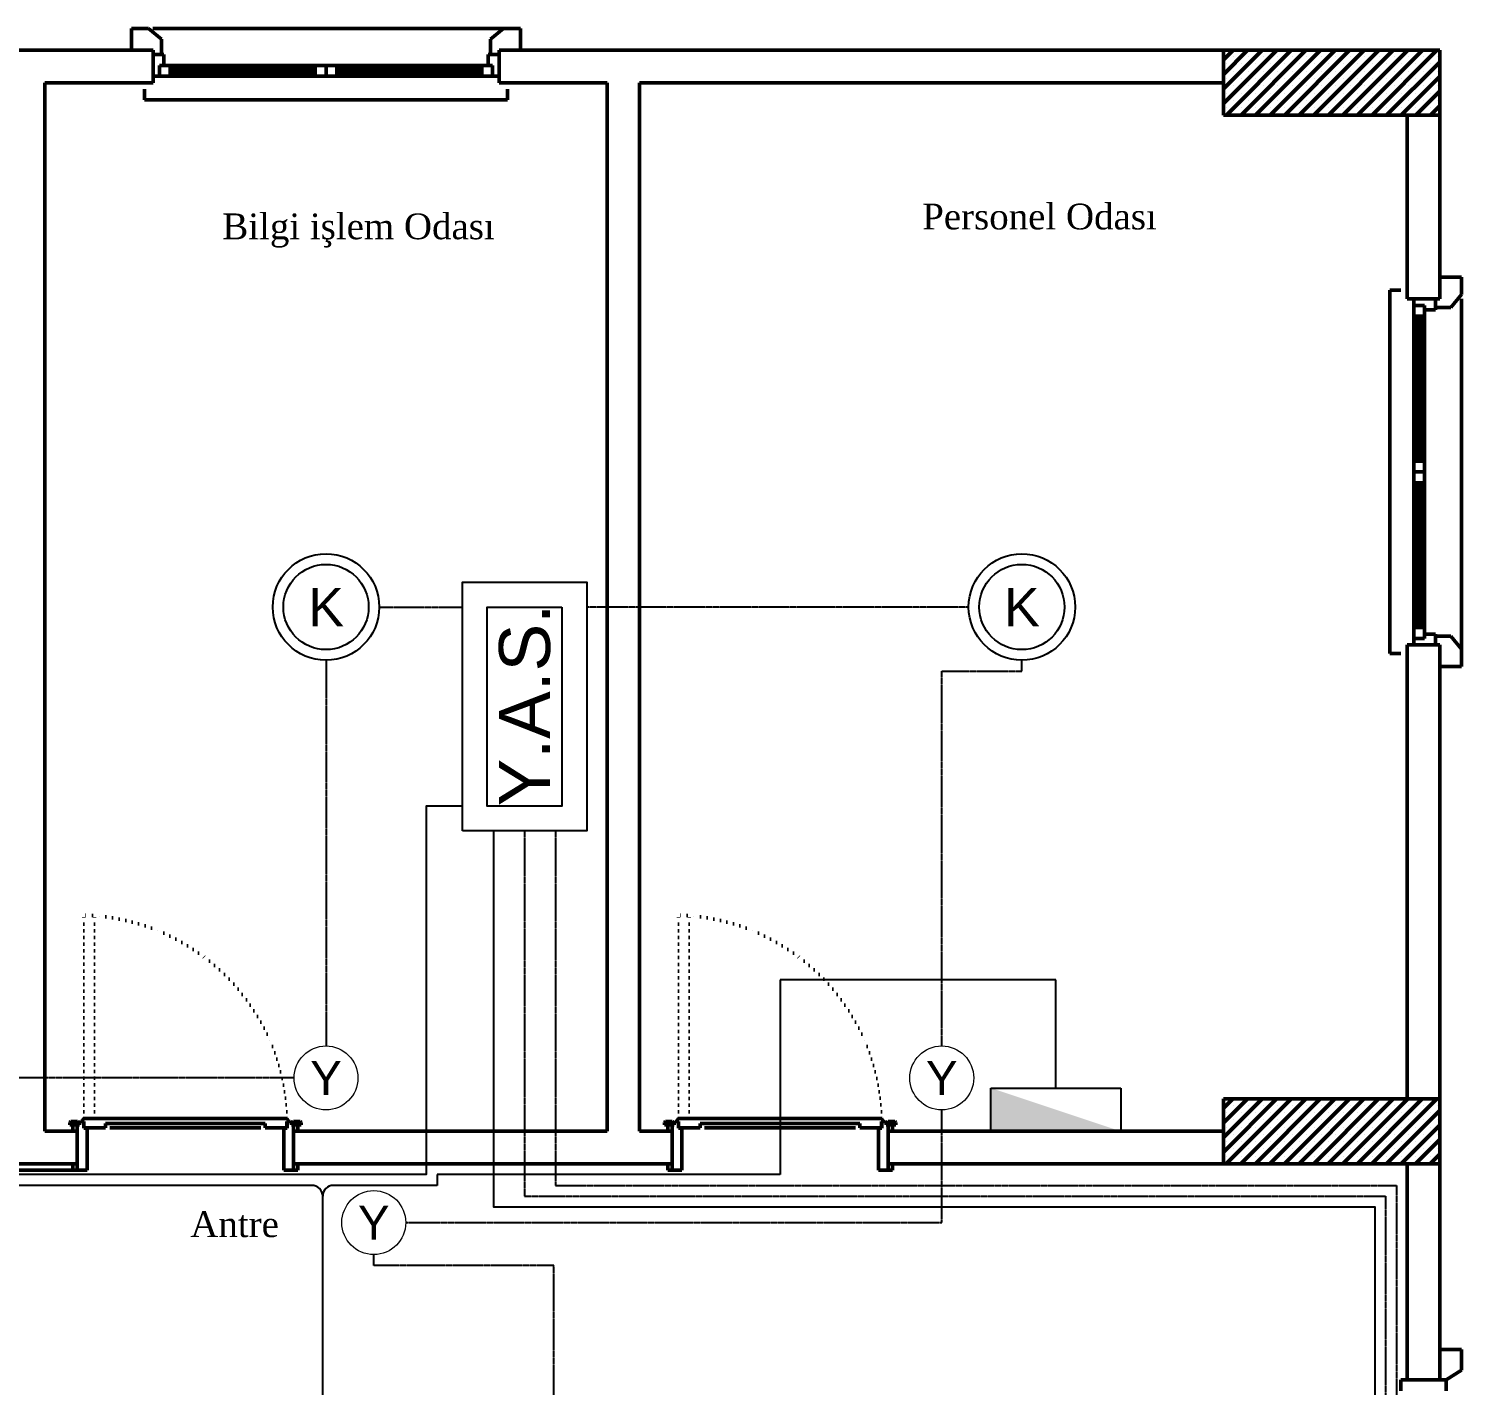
# Model space of a CAD drawing. Header units: millimetres. Extents: x 2046 to 14753, y 2361 to 29276.
# Drawn here: x 4487 to 5150, y 16018 to 16646 of the extents above; entities that cross this region are included whole.
import ezdxf
from ezdxf.enums import TextEntityAlignment as Align

# ---------------------------------------------------------------- set-up
doc = ezdxf.new("R2010")
doc.units = ezdxf.units.MM
doc.linetypes.add('ACAD_ISO07W100', pattern=[3, 0, -3])
doc.linetypes.add('CENTER', pattern=[1.625, 1.25, -0.125, 0.125, -0.125])
for name, color, linetype in [('2A-YANGIN ALARM HATTI', 5, 'Continuous'), ('2A-YANGIN ALGILAMA HATTI', 1, 'CENTER'), ('aydınlatma', 3, 'Continuous'), ('BLK-YANGIN', 3, 'Continuous'), ('BLK-YANGIN YAZI', 9, 'Continuous')]:
    doc.layers.add(name, color=color, linetype=linetype)
doc.layers.add('A.O. DUVAR', color=7, linetype='Continuous', lineweight=50)
doc.styles.add('2A ELEKTRİK', font='swissl.ttf', dxfattribs={"height": 10})
doc.styles.add('A.O. MALZEME', font='times.ttf', dxfattribs={"height": 10})

# ---------------------------------------------------------------- blocks, each defined once
blk = doc.blocks.new('*U25')
at = {"layer": 'aydınlatma'}
for p, q in [((-30, 0), (-30, 19.992)), ((-30, 19.992), (30, 19.992)), ((30, 19.992), (30, 0)), ((-30, 0), (30, 0))]:
    blk.add_line(p, q, dxfattribs=at)
at = {"layer": 'aydınlatma', "color": 3}
blk.add_solid([(30, 0), (-30, 19.992), (-30, 0)], dxfattribs=at)
blk = doc.blocks.new('KD')
at = {"layer": 'BLK-YANGIN'}
for radius in [25, 20]:
    blk.add_circle((0, 0), radius, dxfattribs=at)
at = {"layer": 'BLK-YANGIN YAZI', "style": '2A ELEKTRİK'}
blk.add_text('K', height=18, dxfattribs=at).set_placement((0, 0), align=Align.MIDDLE_CENTER)
blk = doc.blocks.new('YB')
at = {"layer": 'BLK-YANGIN', "lineweight": 0}
blk.add_circle((-0.09, 0.08), 15, dxfattribs=at)
at = {"layer": 'BLK-YANGIN YAZI', "lineweight": 0, "style": '2A ELEKTRİK'}
blk.add_text('Y', height=16, dxfattribs=at).set_placement((-0.09, 0.08), align=Align.MIDDLE_CENTER)
blk = doc.blocks.new('YAS')
at = {"layer": 'BLK-YANGIN', "linetype": 'ByBlock'}
for points in [[(-30.65, 30.65), (30.65, 30.65), (30.65, 0), (-30.65, 0)], [(24.52, 6.13), (-24.52, 6.13), (-24.52, 24.52), (24.52, 24.52)]]:
    blk.add_lwpolyline(points, close=True, dxfattribs=at)
at = {"layer": 'BLK-YANGIN YAZI', "style": '2A ELEKTRİK'}
blk.add_text('Y.A.S.', height=12.6, dxfattribs=at).set_placement((0.35, 15.32), align=Align.MIDDLE_CENTER)

msp = doc.modelspace()

# ---------------------------------------------------------------- linework, layer by layer
at = {"layer": '2A-YANGIN ALARM HATTI'}
for points in [[(4688.007, 16286.31), (4688.007, 16286.31), (4671.296, 16286.31), (4671.295, 16120.859), (4671.295, 16115.859), (3695.342, 16115.859), (3695.342, 16145.772)], [(4702.381, 16274.81), (4702.381, 16100.859), (4726.131, 16100.859), (5109.96, 16100.859), (5109.96, 15845.859), (5094.96, 15845.859), (5094.96, 15820.859), (4994.96, 15820.859), (4994.96, 15825.859), (4949.96, 15825.859), (4934.96, 15825.859), (4934.96, 15820.859), (4824.96, 15820.859), (4824.96, 15800.859)]]:
    msp.add_lwpolyline(points, dxfattribs=at)
at = {"layer": '2A-YANGIN ALGILAMA HATTI'}
for points in [[(4610.185, 16160.547), (4479.959, 16160.547), (4474.959, 16160.547), (4474.959, 16545.858), (4324.585, 16545.858)], [(4649.585, 16378.359), (4654.585, 16378.359), (4688.007, 16378.359)], [(4922.118, 16378.359), (4745.506, 16378.359)], [(4624.96, 16353.734), (4624.96, 16180.322), (4624.96, 16180.322), (4624.96, 16175.322)], [(4909.702, 16175.322), (4909.702, 16348.734), (4946.743, 16348.734), (4946.743, 16353.734)], [(4716.756, 16274.81), (4716.756, 16105.859), (4726.131, 16105.859), (5114.96, 16105.859), (5114.96, 15840.859), (5099.96, 15840.859), (5099.96, 15815.859), (4989.96, 15815.859), (4989.96, 15820.859), (4949.96, 15820.859), (4939.96, 15820.859), (4939.96, 15815.859), (4819.96, 15815.859), (4819.96, 15800.859)], [(4731.131, 16274.81), (4731.131, 16115.859), (4731.131, 16110.859), (5119.96, 16110.859), (5119.96, 15835.859), (5104.96, 15835.859), (5104.96, 15810.859), (4984.96, 15810.859), (4984.96, 15815.859), (4949.96, 15815.859), (4944.96, 15815.859), (4944.96, 15810.859), (4814.96, 15810.859), (4814.96, 15800.859)], [(4661.83, 16093.644), (4909.702, 16093.644), (4909.702, 16145.772)], [(4730.248, 15981.055), (4730.248, 16073.869), (4647.055, 16073.869), (4647.055, 16078.869)]]:
    msp.add_lwpolyline(points, dxfattribs=at)
at = {"layer": 'A.O. DUVAR', "ltscale": 100}
for p, q in [((4542.945, 16645.858), (4534.96, 16645.858)), ((4534.96, 16645.858), (4534.96, 16635.858)), ((4542.945, 16645.858), (4534.96, 16645.858)), ((4534.96, 16645.858), (4534.96, 16635.858)), ((4548.96, 16641.06), (4542.945, 16645.858)), ((4548.96, 16641.06), (4542.945, 16645.858)), ((4700.96, 16641.06), (4706.974, 16645.858)), ((4700.96, 16641.06), (4706.974, 16645.858)), ((4706.974, 16645.858), (4714.96, 16645.858)), ((4706.974, 16645.858), (4714.96, 16645.858)), ((4714.96, 16645.858), (4714.96, 16635.858)), ((4714.96, 16645.858), (4714.96, 16635.858)), ((4534.96, 16635.858), (4544.96, 16635.858)), ((4534.96, 16635.858), (4544.96, 16635.858)), ((4544.96, 16635.858), (4544.96, 16633.858)), ((4544.96, 16635.858), (4544.96, 16633.858)), ((4548.96, 16633.858), (4548.96, 16641.06)), ((4548.96, 16633.858), (4548.96, 16641.06)), ((4700.96, 16633.858), (4700.96, 16641.06)), ((4700.96, 16633.858), (4700.96, 16641.06)), ((4714.96, 16635.858), (4704.96, 16635.858)), ((4704.96, 16635.858), (4704.96, 16633.858)), ((4714.96, 16635.858), (4704.96, 16635.858)), ((4704.96, 16635.858), (4704.96, 16633.858)), ((4544.96, 16633.858), (4548.96, 16633.858)), ((4544.96, 16633.858), (4548.96, 16633.858)), ((4704.96, 16633.858), (4700.96, 16633.858)), ((4704.96, 16633.858), (4700.96, 16633.858)), ((5149.96, 16530.858), (5139.96, 16530.858)), ((5139.96, 16530.858), (5139.96, 16520.858)), ((5149.96, 16530.858), (5139.96, 16530.858)), ((5139.96, 16530.858), (5139.96, 16520.858)), ((5149.96, 16522.873), (5149.96, 16530.858)), ((5149.96, 16522.873), (5149.96, 16530.858)), ((5145.162, 16516.858), (5149.96, 16522.873)), ((5145.162, 16516.858), (5149.96, 16522.873)), ((5139.96, 16520.858), (5137.96, 16520.858)), ((5137.96, 16520.858), (5137.96, 16516.858)), ((5139.96, 16520.858), (5137.96, 16520.858)), ((5137.96, 16520.858), (5137.96, 16516.858)), ((5137.96, 16516.858), (5145.162, 16516.858)), ((5137.96, 16516.858), (5145.162, 16516.858)), ((5137.96, 16360.858), (5137.96, 16364.858)), ((5137.96, 16364.858), (5145.162, 16364.858)), ((5137.96, 16360.858), (5137.96, 16364.858)), ((5137.96, 16364.858), (5145.162, 16364.858)), ((5145.162, 16364.858), (5149.96, 16358.843)), ((5145.162, 16364.858), (5149.96, 16358.843)), ((5139.96, 16360.858), (5137.96, 16360.858)), ((5139.96, 16360.858), (5137.96, 16360.858)), ((5139.96, 16350.858), (5139.96, 16360.858)), ((5139.96, 16350.858), (5139.96, 16360.858)), ((5149.96, 16358.843), (5149.96, 16350.858)), ((5149.96, 16358.843), (5149.96, 16350.858)), ((5149.96, 16350.858), (5139.96, 16350.858)), ((5149.96, 16350.858), (5139.96, 16350.858)), ((5149.96, 16034.941), (5139.96, 16034.941)), ((5139.96, 16034.941), (5139.96, 16024.941)), ((5149.96, 16034.941), (5139.96, 16034.941)), ((5139.96, 16034.941), (5139.96, 16024.941)), ((5149.96, 16025.38), (5149.96, 16034.941)), ((5149.96, 16025.38), (5149.96, 16034.941)), ((5139.96, 16024.941), (5139.96, 16024.941)), ((5139.96, 16024.941), (5139.96, 16020.941)), ((5139.96, 16024.941), (5139.96, 16024.941)), ((5139.96, 16024.941), (5139.96, 16020.941)), ((5139.96, 16020.941), (5142.96, 16020.858)), ((5139.96, 16020.941), (5142.96, 16020.858)), ((5142.96, 16020.858), (5149.96, 16025.38)), ((5142.96, 16020.858), (5149.96, 16025.38))]:
    msp.add_line(p, q, dxfattribs=at)
at = {"layer": 'A.O. DUVAR'}
for p, q in [((4544.945, 16645.858), (4706.974, 16645.858)), ((4544.945, 16645.858), (4706.974, 16645.858)), ((4399.96, 16635.858), (4544.96, 16635.858)), ((4544.96, 16635.858), (4544.96, 16620.858)), ((4704.96, 16620.858), (4704.96, 16635.858)), ((4704.96, 16635.858), (5039.96, 16635.858)), ((5039.96, 16635.858), (5139.96, 16635.858)), ((5039.96, 16605.858), (5039.96, 16635.858)), ((5039.96, 16635.858), (5039.96, 16620.858)), ((5139.96, 16635.858), (5139.96, 16605.858)), ((4549.96, 16633.858), (4544.96, 16633.858)), ((4544.96, 16633.858), (4544.96, 16623.858)), ((4549.96, 16633.858), (4544.96, 16633.858)), ((4544.96, 16633.858), (4544.96, 16623.858)), ((4547.96, 16623.858), (4547.96, 16628.858)), ((4547.96, 16628.858), (4549.96, 16628.858)), ((4552.96, 16628.858), (4547.96, 16628.858)), ((4547.96, 16628.858), (4547.96, 16623.858)), ((4547.96, 16623.858), (4547.96, 16628.858)), ((4547.96, 16628.858), (4549.96, 16628.858)), ((4552.96, 16628.858), (4547.96, 16628.858)), ((4547.96, 16628.858), (4547.96, 16623.858)), ((4549.96, 16628.858), (4549.96, 16633.858)), ((4549.96, 16628.858), (4549.96, 16633.858)), ((4619.96, 16628.858), (4552.96, 16628.858)), ((4552.96, 16623.858), (4552.96, 16628.858)), ((4619.96, 16628.858), (4552.96, 16628.858)), ((4552.96, 16623.858), (4552.96, 16628.858)), ((4624.96, 16628.858), (4619.96, 16628.858)), ((4619.96, 16628.858), (4619.96, 16623.858)), ((4624.96, 16628.858), (4619.96, 16628.858)), ((4619.96, 16628.858), (4619.96, 16623.858)), ((4624.96, 16623.858), (4624.96, 16628.858)), ((4624.96, 16623.858), (4624.96, 16628.858)), ((4624.96, 16628.858), (4629.96, 16628.858)), ((4624.96, 16623.858), (4624.96, 16628.858)), ((4624.96, 16623.858), (4624.96, 16628.858)), ((4624.96, 16628.858), (4629.96, 16628.858)), ((4629.96, 16628.858), (4629.96, 16623.858)), ((4629.96, 16628.858), (4696.96, 16628.858)), ((4629.96, 16628.858), (4629.96, 16623.858)), ((4629.96, 16628.858), (4696.96, 16628.858)), ((4696.96, 16623.858), (4696.96, 16628.858)), ((4696.96, 16628.858), (4701.96, 16628.858)), ((4696.96, 16623.858), (4696.96, 16628.858)), ((4696.96, 16628.858), (4701.96, 16628.858)), ((4699.96, 16633.858), (4704.96, 16633.858)), ((4699.96, 16628.858), (4699.96, 16633.858)), ((4699.96, 16633.858), (4704.96, 16633.858)), ((4699.96, 16628.858), (4699.96, 16633.858)), ((4701.96, 16628.858), (4699.96, 16628.858)), ((4701.96, 16628.858), (4699.96, 16628.858)), ((4701.96, 16623.858), (4701.96, 16628.858)), ((4701.96, 16628.858), (4701.96, 16623.858)), ((4701.96, 16623.858), (4701.96, 16628.858)), ((4701.96, 16628.858), (4701.96, 16623.858)), ((4704.96, 16633.858), (4704.96, 16623.858)), ((4704.96, 16633.858), (4704.96, 16623.858)), ((4544.96, 16623.858), (4547.96, 16623.858)), ((4544.96, 16623.858), (4547.96, 16623.858)), ((4547.96, 16623.858), (4552.96, 16623.858)), ((4547.96, 16623.858), (4552.96, 16623.858)), ((4552.96, 16627.358), (4619.96, 16627.358)), ((4552.96, 16627.358), (4619.96, 16627.358)), ((4552.96, 16626.358), (4619.96, 16626.358)), ((4552.96, 16626.358), (4619.96, 16626.358)), ((4552.96, 16625.358), (4619.96, 16625.358)), ((4552.96, 16625.358), (4619.96, 16625.358)), ((4552.96, 16623.858), (4619.96, 16623.858)), ((4552.96, 16623.858), (4619.96, 16623.858)), ((4619.96, 16623.858), (4624.96, 16623.858)), ((4619.96, 16623.858), (4624.96, 16623.858)), ((4629.96, 16623.858), (4624.96, 16623.858)), ((4629.96, 16623.858), (4624.96, 16623.858)), ((4696.96, 16627.358), (4629.96, 16627.358)), ((4696.96, 16627.358), (4629.96, 16627.358)), ((4696.96, 16626.358), (4629.96, 16626.358)), ((4696.96, 16626.358), (4629.96, 16626.358)), ((4696.96, 16625.358), (4629.96, 16625.358)), ((4696.96, 16625.358), (4629.96, 16625.358)), ((4696.96, 16623.858), (4629.96, 16623.858)), ((4696.96, 16623.858), (4629.96, 16623.858)), ((4701.96, 16623.858), (4696.96, 16623.858)), ((4701.96, 16623.858), (4696.96, 16623.858)), ((4704.96, 16623.858), (4701.96, 16623.858)), ((4704.96, 16623.858), (4701.96, 16623.858)), ((4494.96, 16620.858), (4494.959, 16135.86)), ((4544.96, 16620.858), (4494.96, 16620.858)), ((4540.96, 16617.858), (4540.96, 16612.858)), ((4540.96, 16617.858), (4540.96, 16612.858)), ((4754.959, 16620.858), (4704.96, 16620.858)), ((4708.96, 16612.858), (4708.96, 16617.858)), ((4708.96, 16612.858), (4708.96, 16617.858)), ((4754.959, 16135.859), (4754.959, 16620.858)), ((5039.96, 16620.858), (4769.959, 16620.858)), ((4769.959, 16620.858), (4769.959, 16135.859)), ((4540.96, 16612.858), (4708.96, 16612.858)), ((4540.96, 16612.858), (4708.96, 16612.858)), ((5139.96, 16605.858), (5039.96, 16605.858)), ((5124.96, 16520.858), (5124.96, 16605.858)), ((5124.96, 16605.858), (5139.96, 16605.858)), ((5139.96, 16605.858), (5139.96, 16520.858)), ((5121.96, 16524.858), (5116.96, 16524.858)), ((5116.96, 16524.858), (5116.96, 16356.858)), ((5121.96, 16524.858), (5116.96, 16524.858)), ((5116.96, 16524.858), (5116.96, 16356.858)), ((5139.96, 16520.858), (5124.96, 16520.858)), ((5137.96, 16520.858), (5127.96, 16520.858)), ((5127.96, 16520.858), (5127.96, 16517.858)), ((5137.96, 16520.858), (5127.96, 16520.858)), ((5127.96, 16520.858), (5127.96, 16517.858)), ((5127.96, 16517.858), (5132.96, 16517.858)), ((5127.96, 16517.858), (5127.96, 16512.858)), ((5132.96, 16517.858), (5127.96, 16517.858)), ((5127.96, 16517.858), (5132.96, 16517.858)), ((5127.96, 16517.858), (5127.96, 16512.858)), ((5132.96, 16517.858), (5127.96, 16517.858)), ((5132.96, 16517.858), (5132.96, 16515.858)), ((5132.96, 16512.858), (5132.96, 16517.858)), ((5132.96, 16517.858), (5132.96, 16515.858)), ((5132.96, 16512.858), (5132.96, 16517.858)), ((5137.96, 16515.858), (5137.96, 16520.858)), ((5137.96, 16515.858), (5137.96, 16520.858)), ((5149.96, 16520.873), (5149.96, 16358.843)), ((5149.96, 16520.873), (5149.96, 16358.843)), ((5127.96, 16512.858), (5127.96, 16445.858)), ((5127.96, 16512.858), (5132.96, 16512.858)), ((5127.96, 16512.858), (5127.96, 16445.858)), ((5127.96, 16512.858), (5132.96, 16512.858)), ((5129.46, 16512.858), (5129.46, 16445.858)), ((5129.46, 16512.858), (5129.46, 16445.858)), ((5130.46, 16512.858), (5130.46, 16445.858)), ((5130.46, 16512.858), (5130.46, 16445.858)), ((5131.46, 16512.858), (5131.46, 16445.858)), ((5131.46, 16512.858), (5131.46, 16445.858)), ((5132.96, 16515.858), (5137.96, 16515.858)), ((5132.96, 16515.858), (5137.96, 16515.858)), ((5132.96, 16445.858), (5132.96, 16512.858)), ((5132.96, 16445.858), (5132.96, 16512.858)), ((5127.96, 16445.858), (5127.96, 16440.858)), ((5132.96, 16445.858), (5127.96, 16445.858)), ((5127.96, 16445.858), (5127.96, 16440.858)), ((5132.96, 16445.858), (5127.96, 16445.858)), ((5132.96, 16440.858), (5132.96, 16445.858)), ((5132.96, 16440.858), (5132.96, 16445.858)), ((5127.96, 16440.858), (5132.96, 16440.858)), ((5127.96, 16435.858), (5127.96, 16440.858)), ((5127.96, 16440.858), (5132.96, 16440.858)), ((5127.96, 16440.858), (5132.96, 16440.858)), ((5127.96, 16435.858), (5127.96, 16440.858)), ((5127.96, 16440.858), (5132.96, 16440.858)), ((5132.96, 16440.858), (5132.96, 16435.858)), ((5132.96, 16440.858), (5132.96, 16435.858)), ((5127.96, 16368.858), (5127.96, 16435.858)), ((5132.96, 16435.858), (5127.96, 16435.858)), ((5127.96, 16368.858), (5127.96, 16435.858)), ((5132.96, 16435.858), (5127.96, 16435.858)), ((5129.46, 16368.858), (5129.46, 16435.858)), ((5129.46, 16368.858), (5129.46, 16435.858)), ((5130.46, 16368.858), (5130.46, 16435.858)), ((5130.46, 16368.858), (5130.46, 16435.858)), ((5131.46, 16368.858), (5131.46, 16435.858)), ((5131.46, 16368.858), (5131.46, 16435.858)), ((5132.96, 16435.858), (5132.96, 16368.858)), ((5132.96, 16435.858), (5132.96, 16368.858)), ((5127.96, 16363.858), (5127.96, 16368.858)), ((5127.96, 16368.858), (5132.96, 16368.858)), ((5127.96, 16363.858), (5127.96, 16368.858)), ((5127.96, 16368.858), (5132.96, 16368.858)), ((5127.96, 16360.858), (5127.96, 16363.858)), ((5127.96, 16363.858), (5132.96, 16363.858)), ((5132.96, 16363.858), (5127.96, 16363.858)), ((5127.96, 16360.858), (5127.96, 16363.858)), ((5127.96, 16363.858), (5132.96, 16363.858)), ((5132.96, 16363.858), (5127.96, 16363.858)), ((5132.96, 16368.858), (5132.96, 16363.858)), ((5132.96, 16368.858), (5132.96, 16363.858)), ((5132.96, 16363.858), (5132.96, 16365.858)), ((5132.96, 16365.858), (5137.96, 16365.858)), ((5132.96, 16363.858), (5132.96, 16365.858)), ((5132.96, 16365.858), (5137.96, 16365.858)), ((5137.96, 16365.858), (5137.96, 16360.858)), ((5137.96, 16365.858), (5137.96, 16360.858)), ((5124.96, 16360.858), (5139.96, 16360.858)), ((5124.96, 16150.858), (5124.96, 16360.858)), ((5137.96, 16360.858), (5127.96, 16360.858)), ((5137.96, 16360.858), (5127.96, 16360.858)), ((5139.96, 16360.858), (5139.96, 16150.858)), ((5116.96, 16356.858), (5121.96, 16356.858)), ((5116.96, 16356.858), (5121.96, 16356.858)), ((5039.96, 16150.858), (5139.96, 16150.858)), ((5039.96, 16120.858), (5039.96, 16150.858)), ((5139.96, 16150.858), (5124.96, 16150.858)), ((5139.96, 16150.858), (5139.96, 16120.858)), ((4506.481, 16139.86), (4506.981, 16140.36)), ((4506.481, 16138.91), (4506.481, 16139.86)), ((4510.481, 16138.91), (4506.481, 16138.91)), ((4506.981, 16140.36), (4509.981, 16140.36)), ((4509.959, 16138.86), (4507.959, 16138.86)), ((4507.959, 16138.86), (4507.959, 16135.86)), ((4510.906, 16138.86), (4509.959, 16138.86)), ((4509.959, 16138.86), (4509.959, 16135.86)), ((4509.981, 16140.36), (4510.481, 16139.86)), ((4510.481, 16139.86), (4510.481, 16138.91)), ((4511.406, 16140.36), (4510.906, 16139.86)), ((4510.906, 16139.86), (4510.906, 16138.86)), ((4512.959, 16140.36), (4511.406, 16140.36)), ((4512.906, 16141.788), (4512.406, 16140.922)), ((4512.406, 16140.922), (4512.406, 16140.422)), ((4512.406, 16140.422), (4513.031, 16140.422)), ((4606.959, 16141.788), (4512.906, 16141.788)), ((4512.959, 16137.36), (4512.959, 16140.36)), ((4513.031, 16137.421), (4513.031, 16140.422)), ((4522.959, 16139.422), (4596.774, 16139.422)), ((4522.959, 16137.426), (4522.959, 16139.422)), ((4596.774, 16137.422), (4596.774, 16139.422)), ((4607.459, 16140.422), (4606.774, 16140.421)), ((4606.774, 16140.421), (4606.774, 16137.422)), ((4607.459, 16140.922), (4606.959, 16141.788)), ((4606.959, 16137.36), (4606.959, 16140.36)), ((4606.959, 16140.36), (4608.436, 16140.36)), ((4607.459, 16140.422), (4607.459, 16140.922)), ((4608.436, 16140.36), (4608.936, 16139.86)), ((4608.936, 16139.86), (4608.936, 16138.86)), ((4608.936, 16138.86), (4609.959, 16138.86)), ((4609.936, 16140.36), (4609.436, 16139.86)), ((4609.436, 16139.86), (4609.436, 16138.91)), ((4609.436, 16138.91), (4613.436, 16138.91)), ((4612.936, 16140.36), (4609.936, 16140.36)), ((4609.959, 16138.86), (4609.959, 16135.86)), ((4609.959, 16138.86), (4611.959, 16138.86)), ((4611.959, 16138.86), (4611.959, 16135.86)), ((4613.436, 16139.86), (4612.936, 16140.36)), ((4613.436, 16138.91), (4613.436, 16139.86)), ((4781.481, 16139.859), (4781.981, 16140.359)), ((4781.481, 16138.909), (4781.481, 16139.859)), ((4785.481, 16138.909), (4781.481, 16138.909)), ((4781.981, 16140.359), (4784.981, 16140.359)), ((4784.959, 16138.859), (4782.959, 16138.859)), ((4782.959, 16138.859), (4782.959, 16135.859)), ((4785.906, 16138.859), (4784.959, 16138.859)), ((4784.959, 16138.859), (4784.959, 16135.859)), ((4784.981, 16140.359), (4785.481, 16139.859)), ((4785.481, 16139.859), (4785.481, 16138.909)), ((4786.406, 16140.359), (4785.906, 16139.859)), ((4785.906, 16139.859), (4785.906, 16138.859)), ((4787.959, 16140.359), (4786.406, 16140.359)), ((4787.906, 16141.786), (4787.406, 16140.92)), ((4787.406, 16140.92), (4787.406, 16140.42)), ((4787.406, 16140.42), (4788.031, 16140.42)), ((4881.959, 16141.786), (4787.906, 16141.786)), ((4787.959, 16137.359), (4787.959, 16140.359)), ((4788.031, 16137.42), (4788.031, 16140.42)), ((4797.959, 16139.42), (4871.774, 16139.42)), ((4797.959, 16137.425), (4797.959, 16139.42)), ((4871.774, 16137.42), (4871.774, 16139.42)), ((4882.459, 16140.42), (4881.774, 16140.42)), ((4881.774, 16140.42), (4881.774, 16137.42)), ((4882.459, 16140.92), (4881.959, 16141.786)), ((4881.959, 16137.359), (4881.959, 16140.359)), ((4881.959, 16140.359), (4883.436, 16140.359)), ((4882.459, 16140.42), (4882.459, 16140.92)), ((4883.436, 16140.359), (4883.936, 16139.859)), ((4883.936, 16139.859), (4883.936, 16138.859)), ((4883.936, 16138.859), (4884.959, 16138.859)), ((4884.936, 16140.359), (4884.436, 16139.859)), ((4884.436, 16139.859), (4884.436, 16138.909)), ((4884.436, 16138.909), (4888.436, 16138.909)), ((4887.936, 16140.359), (4884.936, 16140.359)), ((4884.959, 16138.859), (4884.959, 16135.859)), ((4884.959, 16138.859), (4886.959, 16138.859)), ((4886.959, 16138.859), (4886.959, 16135.859)), ((4888.436, 16139.859), (4887.936, 16140.359)), ((4888.436, 16138.909), (4888.436, 16139.859)), ((4494.959, 16135.86), (4509.959, 16135.86)), ((4507.959, 16135.86), (4509.959, 16135.86)), ((4509.959, 16135.86), (4509.959, 16120.86)), ((4509.959, 16135.86), (4509.959, 16120.86)), ((4514.459, 16137.36), (4512.959, 16137.36)), ((4513.031, 16137.421), (4515.959, 16137.422)), ((4514.459, 16117.86), (4514.459, 16137.36)), ((4515.959, 16137.422), (4522.959, 16137.422)), ((4524.959, 16137.422), (4594.774, 16137.422)), ((4596.774, 16137.422), (4606.774, 16137.422)), ((4605.459, 16117.86), (4605.459, 16137.36)), ((4605.459, 16137.36), (4606.959, 16137.36)), ((4609.959, 16135.86), (4609.959, 16120.86)), ((4611.959, 16135.86), (4609.959, 16135.86)), ((4609.959, 16120.86), (4609.959, 16135.86)), ((4609.959, 16135.86), (4754.959, 16135.859)), ((4769.959, 16135.859), (4784.959, 16135.859)), ((4782.959, 16135.859), (4784.959, 16135.859)), ((4784.959, 16135.859), (4784.959, 16120.859)), ((4784.959, 16135.859), (4784.959, 16120.859)), ((4789.459, 16137.359), (4787.959, 16137.359)), ((4788.031, 16137.42), (4790.959, 16137.42)), ((4789.459, 16117.859), (4789.459, 16137.359)), ((4790.959, 16137.42), (4797.959, 16137.42)), ((4799.959, 16137.42), (4869.774, 16137.42)), ((4871.774, 16137.42), (4881.774, 16137.42)), ((4880.459, 16117.859), (4880.459, 16137.359)), ((4880.459, 16137.359), (4881.959, 16137.359)), ((4884.959, 16135.859), (4884.959, 16120.859)), ((4886.959, 16135.859), (4884.959, 16135.859)), ((4884.959, 16135.859), (5039.96, 16135.858)), ((4884.959, 16120.859), (4884.959, 16135.859)), ((5039.96, 16135.858), (5039.96, 16120.858)), ((4509.959, 16120.86), (4464.956, 16120.86)), ((4466.956, 16120.86), (4509.959, 16120.86)), ((4507.959, 16117.86), (4507.959, 16120.86)), ((4507.959, 16120.86), (4509.959, 16120.86)), ((4509.959, 16120.86), (4509.959, 16117.86)), ((4611.959, 16120.86), (4609.959, 16120.86)), ((4609.959, 16120.86), (4609.959, 16117.86)), ((4784.959, 16120.859), (4609.959, 16120.86)), ((4611.959, 16117.86), (4611.959, 16120.86)), ((4782.959, 16117.859), (4782.959, 16120.859)), ((4782.959, 16120.859), (4784.959, 16120.859)), ((4784.959, 16120.859), (4784.959, 16117.859)), ((4886.959, 16120.859), (4884.959, 16120.859)), ((4884.959, 16120.859), (4884.959, 16117.859)), ((5039.96, 16120.858), (4884.959, 16120.859)), ((4886.959, 16117.859), (4886.959, 16120.859)), ((5139.96, 16120.858), (5039.96, 16120.858)), ((5124.96, 16020.858), (5124.96, 16120.858)), ((5124.96, 16120.858), (5139.96, 16120.858)), ((5139.96, 16120.858), (5139.96, 16020.858)), ((4466.956, 16117.86), (4509.959, 16117.86)), ((4509.959, 16117.86), (4507.959, 16117.86)), ((4509.959, 16117.86), (4514.459, 16117.86)), ((4609.959, 16117.86), (4605.459, 16117.86)), ((4609.959, 16117.86), (4611.959, 16117.86)), ((4784.959, 16117.859), (4782.959, 16117.859)), ((4784.959, 16117.859), (4789.459, 16117.859)), ((4884.959, 16117.859), (4880.459, 16117.859)), ((4884.959, 16117.859), (4886.959, 16117.859)), ((5121.96, 16020.858), (5124.96, 16020.858)), ((5121.96, 16020.858), (5142.96, 16020.858)), ((5121.96, 16015.858), (5121.96, 16020.858)), ((5139.96, 16020.858), (5124.96, 16020.858)), ((5142.96, 16020.858), (5142.96, 16015.858))]:
    msp.add_line(p, q, dxfattribs=at)
at = {"layer": 'A.O. DUVAR', "linetype": 'Continuous', "ltscale": 10}
for p, q in [((5039.96, 16631.425), (5044.394, 16635.858)), ((5039.96, 16624.69), (5051.129, 16635.858)), ((5039.96, 16617.955), (5057.864, 16635.858)), ((5039.96, 16611.219), (5064.599, 16635.858)), ((5041.335, 16605.858), (5071.335, 16635.858)), ((5048.07, 16605.858), (5078.07, 16635.858)), ((5054.805, 16605.858), (5084.805, 16635.858)), ((5061.54, 16605.858), (5091.54, 16635.858)), ((5068.275, 16605.858), (5098.275, 16635.858)), ((5075.011, 16605.858), (5105.011, 16635.858)), ((5081.746, 16605.858), (5111.746, 16635.858)), ((5088.481, 16605.858), (5118.481, 16635.858)), ((5095.216, 16605.858), (5125.216, 16635.858)), ((5101.951, 16605.858), (5131.951, 16635.858)), ((5108.687, 16605.858), (5138.687, 16635.858)), ((5041.42, 16629.517), (5041.42, 16629.517)), ((5044.788, 16632.885), (5044.788, 16632.885)), ((5048.156, 16629.517), (5048.156, 16629.517)), ((5051.523, 16632.885), (5051.523, 16632.885)), ((5054.891, 16629.517), (5054.891, 16629.517)), ((5058.258, 16632.885), (5058.258, 16632.885)), ((5061.626, 16629.517), (5061.626, 16629.517)), ((5064.994, 16632.885), (5064.994, 16632.885)), ((5068.361, 16629.517), (5068.361, 16629.517)), ((5071.729, 16632.885), (5071.729, 16632.885)), ((5075.096, 16629.517), (5075.096, 16629.517)), ((5078.464, 16632.885), (5078.464, 16632.885)), ((5081.832, 16629.517), (5081.832, 16629.517)), ((5085.199, 16632.885), (5085.199, 16632.885)), ((5088.567, 16629.517), (5088.567, 16629.517)), ((5091.934, 16632.885), (5091.934, 16632.885)), ((5095.302, 16629.517), (5095.302, 16629.517)), ((5098.67, 16632.885), (5098.67, 16632.885)), ((5102.037, 16629.517), (5102.037, 16629.517)), ((5105.405, 16632.885), (5105.405, 16632.885)), ((5108.772, 16629.517), (5108.772, 16629.517)), ((5112.14, 16632.885), (5112.14, 16632.885)), ((5115.422, 16605.858), (5139.96, 16630.397)), ((5115.508, 16629.517), (5115.508, 16629.517)), ((5118.875, 16632.885), (5118.875, 16632.885)), ((5122.243, 16629.517), (5122.243, 16629.517)), ((5125.61, 16632.885), (5125.61, 16632.885)), ((5128.978, 16629.517), (5128.978, 16629.517)), ((5132.346, 16632.885), (5132.346, 16632.885)), ((5135.713, 16629.517), (5135.713, 16629.517)), ((5139.081, 16632.885), (5139.081, 16632.885)), ((5041.42, 16622.782), (5041.42, 16622.782)), ((5044.788, 16626.15), (5044.788, 16626.15)), ((5048.156, 16622.782), (5048.156, 16622.782)), ((5051.523, 16626.15), (5051.523, 16626.15)), ((5054.891, 16622.782), (5054.891, 16622.782)), ((5058.258, 16626.15), (5058.258, 16626.15)), ((5061.626, 16622.782), (5061.626, 16622.782)), ((5064.994, 16626.15), (5064.994, 16626.15)), ((5068.361, 16622.782), (5068.361, 16622.782)), ((5071.729, 16626.15), (5071.729, 16626.15)), ((5075.096, 16622.782), (5075.096, 16622.782)), ((5078.464, 16626.15), (5078.464, 16626.15)), ((5081.832, 16622.782), (5081.832, 16622.782)), ((5085.199, 16626.15), (5085.199, 16626.15)), ((5088.567, 16622.782), (5088.567, 16622.782)), ((5091.934, 16626.15), (5091.934, 16626.15)), ((5095.302, 16622.782), (5095.302, 16622.782)), ((5098.67, 16626.15), (5098.67, 16626.15)), ((5102.037, 16622.782), (5102.037, 16622.782)), ((5105.405, 16626.15), (5105.405, 16626.15)), ((5108.772, 16622.782), (5108.772, 16622.782)), ((5112.14, 16626.15), (5112.14, 16626.15)), ((5115.508, 16622.782), (5115.508, 16622.782)), ((5118.875, 16626.15), (5118.875, 16626.15)), ((5122.157, 16605.858), (5139.96, 16623.662)), ((5122.243, 16622.782), (5122.243, 16622.782)), ((5125.61, 16626.15), (5125.61, 16626.15)), ((5128.978, 16622.782), (5128.978, 16622.782)), ((5132.346, 16626.15), (5132.346, 16626.15)), ((5135.713, 16622.782), (5135.713, 16622.782)), ((5139.081, 16626.15), (5139.081, 16626.15)), ((5041.42, 16616.047), (5041.42, 16616.047)), ((5044.788, 16619.415), (5044.788, 16619.415)), ((5048.156, 16616.047), (5048.156, 16616.047)), ((5051.523, 16619.415), (5051.523, 16619.415)), ((5054.891, 16616.047), (5054.891, 16616.047)), ((5058.258, 16619.415), (5058.258, 16619.415)), ((5061.626, 16616.047), (5061.626, 16616.047)), ((5064.994, 16619.415), (5064.994, 16619.415)), ((5068.361, 16616.047), (5068.361, 16616.047)), ((5071.729, 16619.415), (5071.729, 16619.415)), ((5075.096, 16616.047), (5075.096, 16616.047)), ((5078.464, 16619.415), (5078.464, 16619.415)), ((5081.832, 16616.047), (5081.832, 16616.047)), ((5085.199, 16619.415), (5085.199, 16619.415)), ((5088.567, 16616.047), (5088.567, 16616.047)), ((5091.934, 16619.415), (5091.934, 16619.415)), ((5095.302, 16616.047), (5095.302, 16616.047)), ((5098.67, 16619.415), (5098.67, 16619.415)), ((5102.037, 16616.047), (5102.037, 16616.047)), ((5105.405, 16619.415), (5105.405, 16619.415)), ((5108.772, 16616.047), (5108.772, 16616.047)), ((5112.14, 16619.415), (5112.14, 16619.415)), ((5115.508, 16616.047), (5115.508, 16616.047)), ((5118.875, 16619.415), (5118.875, 16619.415)), ((5122.243, 16616.047), (5122.243, 16616.047)), ((5125.61, 16619.415), (5125.61, 16619.415)), ((5128.892, 16605.858), (5139.96, 16616.927)), ((5128.978, 16616.047), (5128.978, 16616.047)), ((5132.346, 16619.415), (5132.346, 16619.415)), ((5135.713, 16616.047), (5135.713, 16616.047)), ((5139.081, 16619.415), (5139.081, 16619.415)), ((5041.42, 16609.312), (5041.42, 16609.312)), ((5044.788, 16612.679), (5044.788, 16612.679)), ((5048.156, 16609.312), (5048.156, 16609.312)), ((5051.523, 16612.679), (5051.523, 16612.679)), ((5054.891, 16609.312), (5054.891, 16609.312)), ((5058.258, 16612.679), (5058.258, 16612.679)), ((5061.626, 16609.312), (5061.626, 16609.312)), ((5064.994, 16612.679), (5064.994, 16612.679)), ((5068.361, 16609.312), (5068.361, 16609.312)), ((5071.729, 16612.679), (5071.729, 16612.679)), ((5075.096, 16609.312), (5075.096, 16609.312)), ((5078.464, 16612.679), (5078.464, 16612.679)), ((5081.832, 16609.312), (5081.832, 16609.312)), ((5085.199, 16612.679), (5085.199, 16612.679)), ((5088.567, 16609.312), (5088.567, 16609.312)), ((5091.934, 16612.679), (5091.934, 16612.679)), ((5095.302, 16609.312), (5095.302, 16609.312)), ((5098.67, 16612.679), (5098.67, 16612.679)), ((5102.037, 16609.312), (5102.037, 16609.312)), ((5105.405, 16612.679), (5105.405, 16612.679)), ((5108.772, 16609.312), (5108.772, 16609.312)), ((5112.14, 16612.679), (5112.14, 16612.679)), ((5115.508, 16609.312), (5115.508, 16609.312)), ((5118.875, 16612.679), (5118.875, 16612.679)), ((5122.243, 16609.312), (5122.243, 16609.312)), ((5125.61, 16612.679), (5125.61, 16612.679)), ((5128.978, 16609.312), (5128.978, 16609.312)), ((5132.346, 16612.679), (5132.346, 16612.679)), ((5135.627, 16605.858), (5139.96, 16610.191)), ((5135.713, 16609.312), (5135.713, 16609.312)), ((5139.081, 16612.679), (5139.081, 16612.679)), ((5044.788, 16605.944), (5044.788, 16605.944)), ((5051.523, 16605.944), (5051.523, 16605.944)), ((5058.258, 16605.944), (5058.258, 16605.944)), ((5064.994, 16605.944), (5064.994, 16605.944)), ((5071.729, 16605.944), (5071.729, 16605.944)), ((5078.464, 16605.944), (5078.464, 16605.944)), ((5085.199, 16605.944), (5085.199, 16605.944)), ((5091.934, 16605.944), (5091.934, 16605.944)), ((5098.67, 16605.944), (5098.67, 16605.944)), ((5105.405, 16605.944), (5105.405, 16605.944)), ((5112.14, 16605.944), (5112.14, 16605.944)), ((5118.875, 16605.944), (5118.875, 16605.944)), ((5125.61, 16605.944), (5125.61, 16605.944)), ((5132.346, 16605.944), (5132.346, 16605.944)), ((5139.081, 16605.944), (5139.081, 16605.944)), ((5039.96, 16146.491), (5044.328, 16150.858)), ((5039.96, 16139.756), (5051.063, 16150.858)), ((5039.96, 16133.021), (5057.798, 16150.858)), ((5039.96, 16126.286), (5064.533, 16150.858)), ((5041.269, 16120.858), (5071.269, 16150.858)), ((5044.788, 16147.951), (5044.788, 16147.951)), ((5048.004, 16120.858), (5078.004, 16150.858)), ((5051.523, 16147.951), (5051.523, 16147.951)), ((5054.739, 16120.858), (5084.739, 16150.858)), ((5058.258, 16147.951), (5058.258, 16147.951)), ((5061.474, 16120.858), (5091.474, 16150.858)), ((5064.994, 16147.951), (5064.994, 16147.951)), ((5068.209, 16120.858), (5098.209, 16150.858)), ((5071.729, 16147.951), (5071.729, 16147.951)), ((5074.944, 16120.858), (5104.944, 16150.858)), ((5078.464, 16147.951), (5078.464, 16147.951)), ((5081.68, 16120.858), (5111.68, 16150.858)), ((5085.199, 16147.951), (5085.199, 16147.951)), ((5088.415, 16120.858), (5118.415, 16150.858)), ((5091.934, 16147.951), (5091.934, 16147.951)), ((5095.15, 16120.858), (5125.15, 16150.858)), ((5098.67, 16147.951), (5098.67, 16147.951)), ((5101.885, 16120.858), (5131.885, 16150.858)), ((5105.405, 16147.951), (5105.405, 16147.951)), ((5108.62, 16120.858), (5138.62, 16150.858)), ((5112.14, 16147.951), (5112.14, 16147.951)), ((5115.356, 16120.858), (5139.96, 16145.463)), ((5118.875, 16147.951), (5118.875, 16147.951)), ((5125.61, 16147.951), (5125.61, 16147.951)), ((5132.346, 16147.951), (5132.346, 16147.951)), ((5139.081, 16147.951), (5139.081, 16147.951)), ((5041.42, 16144.584), (5041.42, 16144.584)), ((5044.788, 16141.216), (5044.788, 16141.216)), ((5048.156, 16144.584), (5048.156, 16144.584)), ((5051.523, 16141.216), (5051.523, 16141.216)), ((5054.891, 16144.584), (5054.891, 16144.584)), ((5058.258, 16141.216), (5058.258, 16141.216)), ((5061.626, 16144.584), (5061.626, 16144.584)), ((5064.994, 16141.216), (5064.994, 16141.216)), ((5068.361, 16144.584), (5068.361, 16144.584)), ((5071.729, 16141.216), (5071.729, 16141.216)), ((5075.096, 16144.584), (5075.096, 16144.584)), ((5078.464, 16141.216), (5078.464, 16141.216)), ((5081.832, 16144.584), (5081.832, 16144.584)), ((5085.199, 16141.216), (5085.199, 16141.216)), ((5088.567, 16144.584), (5088.567, 16144.584)), ((5091.934, 16141.216), (5091.934, 16141.216)), ((5095.302, 16144.584), (5095.302, 16144.584)), ((5098.67, 16141.216), (5098.67, 16141.216)), ((5102.037, 16144.584), (5102.037, 16144.584)), ((5105.405, 16141.216), (5105.405, 16141.216)), ((5108.772, 16144.584), (5108.772, 16144.584)), ((5112.14, 16141.216), (5112.14, 16141.216)), ((5115.508, 16144.584), (5115.508, 16144.584)), ((5118.875, 16141.216), (5118.875, 16141.216)), ((5122.091, 16120.858), (5139.96, 16138.728)), ((5122.243, 16144.584), (5122.243, 16144.584)), ((5125.61, 16141.216), (5125.61, 16141.216)), ((5128.978, 16144.584), (5128.978, 16144.584)), ((5132.346, 16141.216), (5132.346, 16141.216)), ((5135.713, 16144.584), (5135.713, 16144.584)), ((5139.081, 16141.216), (5139.081, 16141.216)), ((5041.42, 16137.848), (5041.42, 16137.848)), ((5044.788, 16134.481), (5044.788, 16134.481)), ((5048.156, 16137.848), (5048.156, 16137.848)), ((5051.523, 16134.481), (5051.523, 16134.481)), ((5054.891, 16137.848), (5054.891, 16137.848)), ((5058.258, 16134.481), (5058.258, 16134.481)), ((5061.626, 16137.848), (5061.626, 16137.848)), ((5064.994, 16134.481), (5064.994, 16134.481)), ((5068.361, 16137.848), (5068.361, 16137.848)), ((5071.729, 16134.481), (5071.729, 16134.481)), ((5075.096, 16137.848), (5075.096, 16137.848)), ((5078.464, 16134.481), (5078.464, 16134.481)), ((5081.832, 16137.848), (5081.832, 16137.848)), ((5085.199, 16134.481), (5085.199, 16134.481)), ((5088.567, 16137.848), (5088.567, 16137.848)), ((5091.934, 16134.481), (5091.934, 16134.481)), ((5095.302, 16137.848), (5095.302, 16137.848)), ((5098.67, 16134.481), (5098.67, 16134.481)), ((5102.037, 16137.848), (5102.037, 16137.848)), ((5105.405, 16134.481), (5105.405, 16134.481)), ((5108.772, 16137.848), (5108.772, 16137.848)), ((5112.14, 16134.481), (5112.14, 16134.481)), ((5115.508, 16137.848), (5115.508, 16137.848)), ((5118.875, 16134.481), (5118.875, 16134.481)), ((5122.243, 16137.848), (5122.243, 16137.848)), ((5125.61, 16134.481), (5125.61, 16134.481)), ((5128.826, 16120.858), (5139.96, 16131.993)), ((5128.978, 16137.848), (5128.978, 16137.848)), ((5132.346, 16134.481), (5132.346, 16134.481)), ((5135.713, 16137.848), (5135.713, 16137.848)), ((5139.081, 16134.481), (5139.081, 16134.481)), ((5041.42, 16131.113), (5041.42, 16131.113)), ((5044.788, 16127.746), (5044.788, 16127.746)), ((5048.156, 16131.113), (5048.156, 16131.113)), ((5051.523, 16127.746), (5051.523, 16127.746)), ((5054.891, 16131.113), (5054.891, 16131.113)), ((5058.258, 16127.746), (5058.258, 16127.746)), ((5061.626, 16131.113), (5061.626, 16131.113)), ((5064.994, 16127.746), (5064.994, 16127.746)), ((5068.361, 16131.113), (5068.361, 16131.113)), ((5071.729, 16127.746), (5071.729, 16127.746)), ((5075.096, 16131.113), (5075.096, 16131.113)), ((5078.464, 16127.746), (5078.464, 16127.746)), ((5081.832, 16131.113), (5081.832, 16131.113)), ((5085.199, 16127.746), (5085.199, 16127.746)), ((5088.567, 16131.113), (5088.567, 16131.113)), ((5091.934, 16127.746), (5091.934, 16127.746)), ((5095.302, 16131.113), (5095.302, 16131.113)), ((5098.67, 16127.746), (5098.67, 16127.746)), ((5102.037, 16131.113), (5102.037, 16131.113)), ((5105.405, 16127.746), (5105.405, 16127.746)), ((5108.772, 16131.113), (5108.772, 16131.113)), ((5112.14, 16127.746), (5112.14, 16127.746)), ((5115.508, 16131.113), (5115.508, 16131.113)), ((5118.875, 16127.746), (5118.875, 16127.746)), ((5122.243, 16131.113), (5122.243, 16131.113)), ((5125.61, 16127.746), (5125.61, 16127.746)), ((5128.978, 16131.113), (5128.978, 16131.113)), ((5132.346, 16127.746), (5132.346, 16127.746)), ((5135.713, 16131.113), (5135.713, 16131.113)), ((5139.081, 16127.746), (5139.081, 16127.746)), ((5041.42, 16124.378), (5041.42, 16124.378)), ((5044.788, 16121.01), (5044.788, 16121.01)), ((5048.156, 16124.378), (5048.156, 16124.378)), ((5051.523, 16121.01), (5051.523, 16121.01)), ((5054.891, 16124.378), (5054.891, 16124.378)), ((5058.258, 16121.01), (5058.258, 16121.01)), ((5061.626, 16124.378), (5061.626, 16124.378)), ((5064.994, 16121.01), (5064.994, 16121.01)), ((5068.361, 16124.378), (5068.361, 16124.378)), ((5071.729, 16121.01), (5071.729, 16121.01)), ((5075.096, 16124.378), (5075.096, 16124.378)), ((5078.464, 16121.01), (5078.464, 16121.01)), ((5081.832, 16124.378), (5081.832, 16124.378)), ((5085.199, 16121.01), (5085.199, 16121.01)), ((5088.567, 16124.378), (5088.567, 16124.378)), ((5091.934, 16121.01), (5091.934, 16121.01)), ((5095.302, 16124.378), (5095.302, 16124.378)), ((5098.67, 16121.01), (5098.67, 16121.01)), ((5102.037, 16124.378), (5102.037, 16124.378)), ((5105.405, 16121.01), (5105.405, 16121.01)), ((5108.772, 16124.378), (5108.772, 16124.378)), ((5112.14, 16121.01), (5112.14, 16121.01)), ((5115.508, 16124.378), (5115.508, 16124.378)), ((5118.875, 16121.01), (5118.875, 16121.01)), ((5122.243, 16124.378), (5122.243, 16124.378)), ((5125.61, 16121.01), (5125.61, 16121.01)), ((5128.978, 16124.378), (5128.978, 16124.378)), ((5132.346, 16121.01), (5132.346, 16121.01)), ((5135.561, 16120.858), (5139.96, 16125.258)), ((5135.713, 16124.378), (5135.713, 16124.378)), ((5139.081, 16121.01), (5139.081, 16121.01))]:
    msp.add_line(p, q, dxfattribs=at)
at = {"layer": 'A.O. DUVAR', "linetype": 'ACAD_ISO07W100'}
for p, q in [((4512.906, 16141.788), (4512.906, 16235.788)), ((4517.906, 16141.788), (4517.906, 16235.788)), ((4787.906, 16141.786), (4787.906, 16235.786)), ((4792.906, 16141.786), (4792.906, 16235.786))]:
    msp.add_line(p, q, dxfattribs=at)
for centre in [(4510.676, 16139.556), (4785.676, 16139.554)]:
    msp.add_arc(centre, 96.258, 1.360046, 88.672043, dxfattribs=at)
at = {"layer": 'A.O. DUVAR'}
for p in [(4609.959, 16120.86), (4884.959, 16120.859)]:
    msp.add_point(p, dxfattribs=at)
at = {"layer": 'aydınlatma'}
for p, q in [((4962.46, 16205.851), (4834.933, 16205.851)), ((4834.933, 16205.851), (4834.933, 16120.859)), ((4962.46, 16155.851), (4962.46, 16205.851)), ((4834.933, 16120.859), (4834.933, 16115.859)), ((4834.933, 16115.859), (4676.295, 16115.859)), ((4676.295, 16115.859), (4676.295, 16110.859)), ((4676.295, 16110.859), (4628.418, 16110.859))]:
    msp.add_line(p, q, dxfattribs=at)
msp.add_lwpolyline([(4623.418, 15909.426), (4623.418, 16105.859, 0.4142136), (4618.418, 16110.859), (4384.322, 16110.859), (4384.322, 15562.86)], format="xyb", dxfattribs=at)
msp.add_arc((4628.418, 16105.859), 5, 90, 180, dxfattribs=at)

# ---------------------------------------------------------------- block references
msp.add_blockref('*U25', (4962.46, 16135.859), dxfattribs=at)
at = {"layer": 'BLK-YANGIN', "xscale": 0.985, "yscale": 0.985, "zscale": 0.985}
for name, p in [('KD', (4624.96, 16378.359)), ('KD', (4946.743, 16378.359)), ('YB', (4625.046, 16160.466)), ('YB', (4909.788, 16160.466)), ('YB', (4647.141, 16093.562))]:
    msp.add_blockref(name, p, dxfattribs=at)
at = {"layer": 'BLK-YANGIN', "linetype": 'ByBlock', "xscale": 1.876190476190476, "yscale": 1.876190476190476, "zscale": 1.876190476190476, "rotation": 90}
msp.add_blockref('YAS', (4745.506, 16332.308), dxfattribs=at)

# ---------------------------------------------------------------- texts
at = {"layer": 'A.O. DUVAR', "style": 'A.O. MALZEME'}
for s, height, p in [('Personel Odası', 11.91743, (4900.648, 16553.016, 3.5)), ('Bilgi işlem Odası', 11.91743, (4576.99, 16548.467, 3.5)), ('Antre', 11.9174, (4562.2, 16086.922))]:
    msp.add_text(s, height=height, dxfattribs=at).set_placement(p)

doc.saveas('drawing.dxf')
